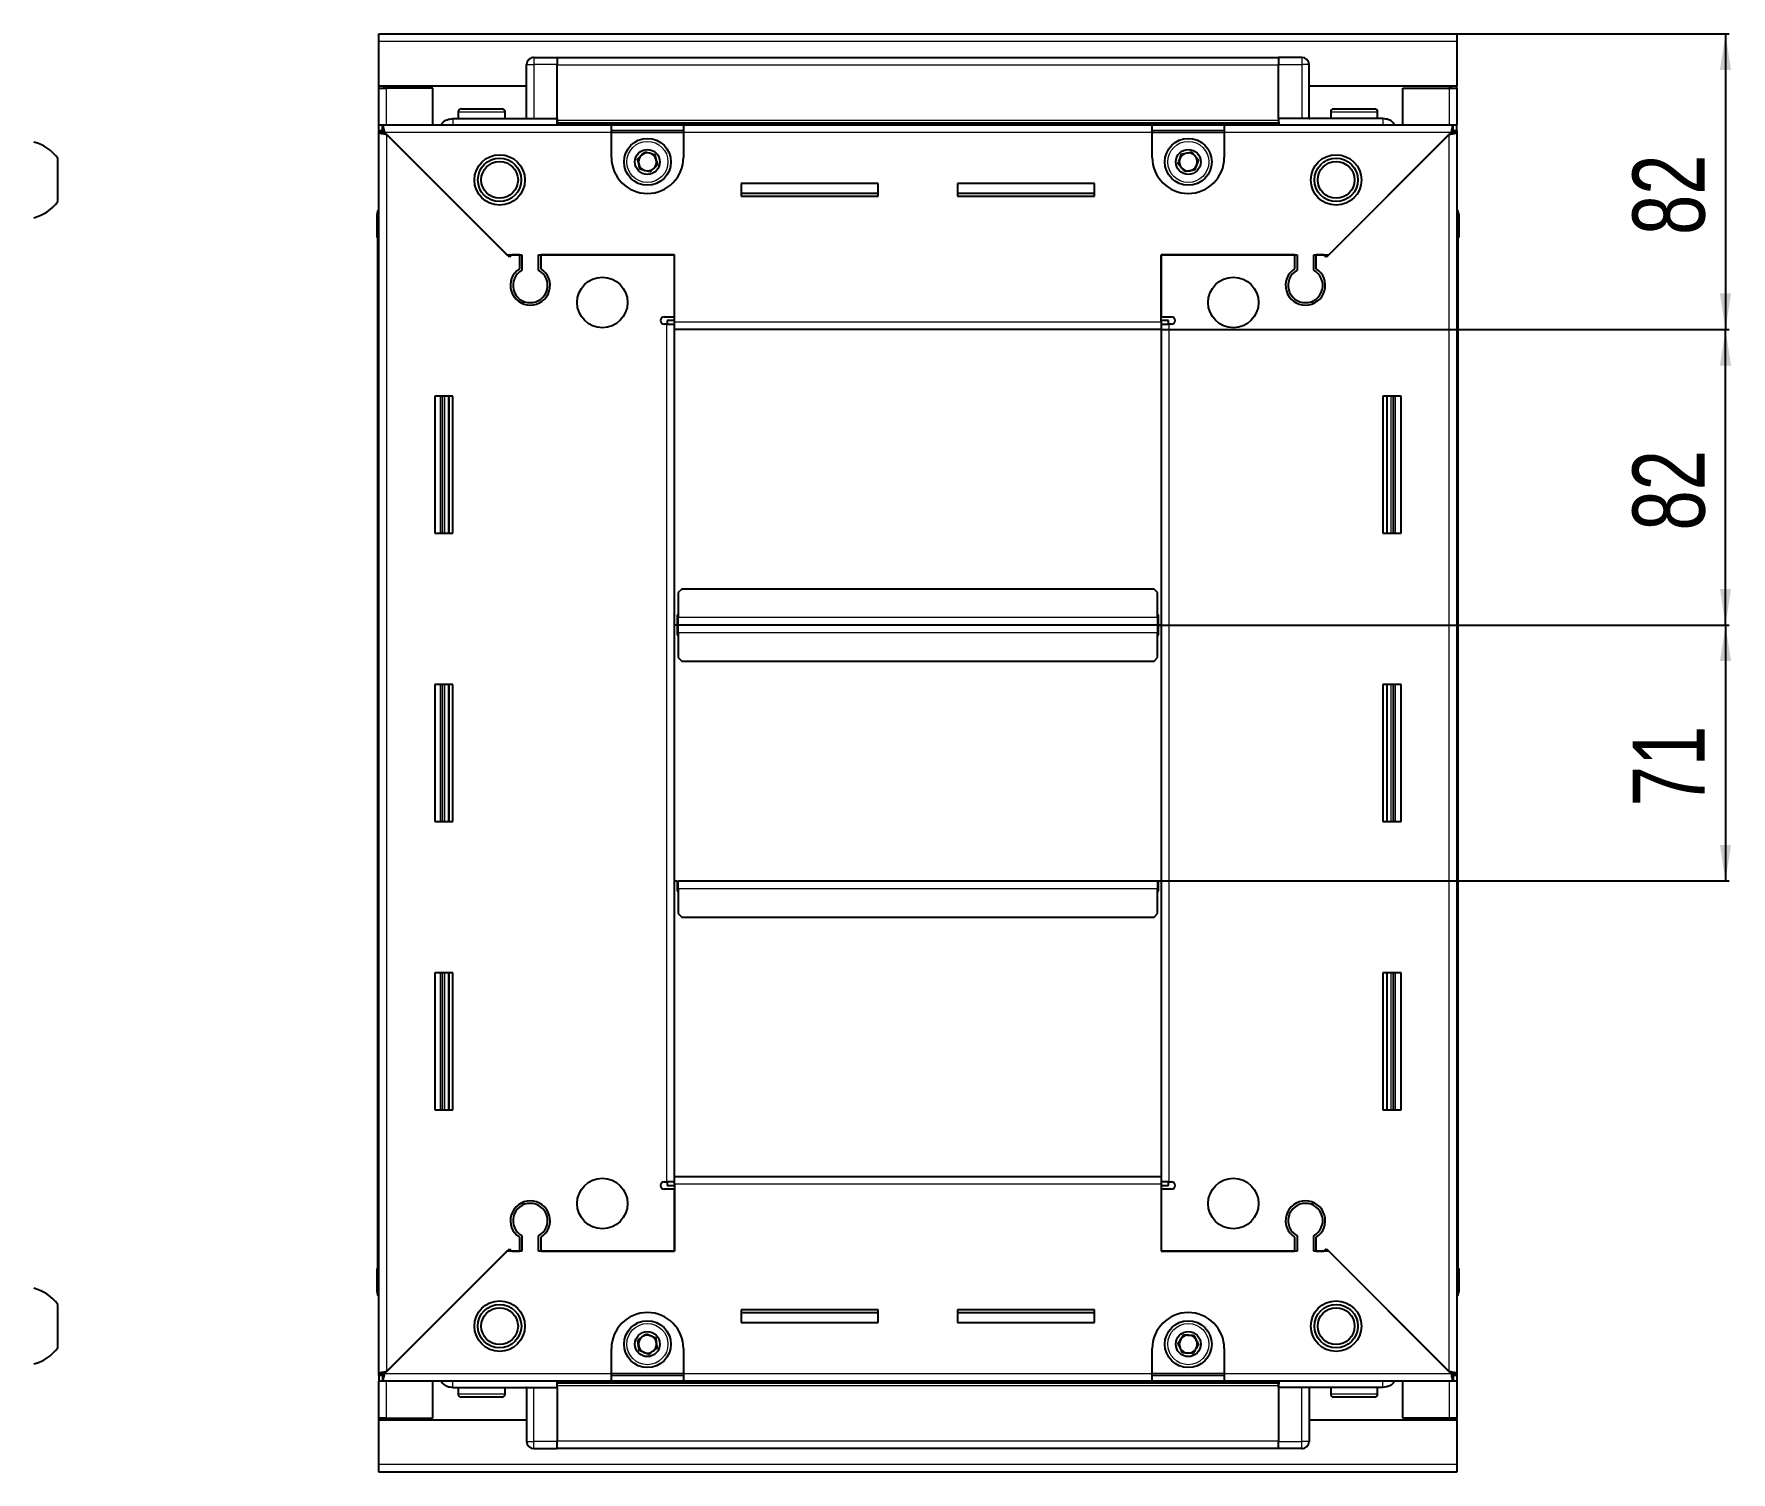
# Model space of a CAD drawing. Header units: millimetres. Extents: x 1004 to 3599, y -1120 to 1234.
# Drawn here: x 3128.7 to 3599.4, y 670.2 to 1069.2 of the extents above; entities that cross this region are included whole.
import ezdxf

# ---------------------------------------------------------------- set-up
doc = ezdxf.new("R2010")
doc.units = ezdxf.units.MM
doc.layers.add('FORMAT', color=7, linetype='Continuous')
doc.styles.add('SLDTEXTSTYLE0', font='TXT', dxfattribs={"width": 0.75})
doc.dimstyles.new('SLDDIMSTYLE0', dxfattribs={"dimtxt": 20, "dimasz": 10, "dimexe": 0, "dimexo": 0.0625, "dimgap": 5, "dimtad": 2, "dimdec": 1, "dimrnd": 1e-09, "dimzin": 12, "dimdsep": 46, "dimtxsty": 'SLDTEXTSTYLE0', "dimsah": 1, "dimcen": 0.09, "dimadec": 0, "dimazin": 3, "dimtfac": 1, "dimtofl": 0, "dimtmove": 0, "dimatfit": 3, "dimfxl": 0, "dimfrac": 2, "dimtolj": 1, "dimtzin": 12, "dimarcsym": 0})

# ---------------------------------------------------------------- blocks, each defined once
blk = doc.blocks.new('_D_5')
at = {"layer": 'FORMAT'}
for p, q in [((3523.41, 1069.18), (3598.9, 1069.18)), ((3597.9, 1069.18), (3597.9, 987.18)), ((3441.41, 987.18), (3598.9, 987.18))]:
    blk.add_line(p, q, dxfattribs=at)
for points in [[(3597.9, 1069.18), (3596.36, 1059.18), (3599.44, 1059.18)], [(3597.9, 987.18), (3599.44, 997.18), (3596.36, 997.18)]]:
    blk.add_solid(points, dxfattribs=at)
at = {"layer": 'FORMAT', "insert": (3572.12, 1013.41), "char_height": 20, "attachment_point": 1, "rotation": 90, "style": 'SLDTEXTSTYLE0'}
blk.add_mtext('82', dxfattribs=at)
blk = doc.blocks.new('_D_6')
at = {"layer": 'FORMAT'}
for p, q in [((3441.41, 987.18), (3598.9, 987.18)), ((3597.9, 905.18), (3597.9, 987.18)), ((3440.41, 905.18), (3598.9, 905.18))]:
    blk.add_line(p, q, dxfattribs=at)
for points in [[(3597.9, 987.18), (3596.36, 977.18), (3599.44, 977.18)], [(3597.9, 905.18), (3599.44, 915.18), (3596.36, 915.18)]]:
    blk.add_solid(points, dxfattribs=at)
at = {"layer": 'FORMAT', "insert": (3572.12, 931.41), "char_height": 20, "attachment_point": 1, "rotation": 90, "style": 'SLDTEXTSTYLE0'}
blk.add_mtext('82', dxfattribs=at)
blk = doc.blocks.new('_D_7')
at = {"layer": 'FORMAT'}
for p, q in [((3440.41, 905.18), (3598.9, 905.18)), ((3597.9, 905.18), (3597.9, 834.18)), ((3440.41, 834.18), (3598.9, 834.18))]:
    blk.add_line(p, q, dxfattribs=at)
for points in [[(3597.9, 905.18), (3596.36, 895.18), (3599.44, 895.18)], [(3597.9, 834.18), (3599.44, 844.18), (3596.36, 844.18)]]:
    blk.add_solid(points, dxfattribs=at)
at = {"layer": 'FORMAT', "insert": (3572.12, 854.91), "char_height": 20, "attachment_point": 1, "rotation": 90, "style": 'SLDTEXTSTYLE0'}
blk.add_mtext('71', dxfattribs=at)

msp = doc.modelspace()

# ---------------------------------------------------------------- linework, layer by layer
at = {"color": 7, "linetype": 'Continuous', "lineweight": 25}
for p, q in [((3224.4, 1069.18), (3523.4, 1069.18)), ((3224.4, 1067.08), (3224.4, 1069.18)), ((3523.4, 1069.18), (3523.4, 1067.08)), ((3224.4, 1054.68), (3224.4, 1067.08)), ((3523.4, 1067.08), (3523.4, 1054.68)), ((3265.4, 1045.68), (3265.4, 1060.68)), ((3266.08, 1062.18), (3266.08, 1062.18)), ((3267.4, 1062.68), (3273.9, 1062.68)), ((3267.4, 1062.68), (3273.9, 1062.68)), ((3273.9, 1062.68), (3273.9, 1062.68)), ((3273.9, 1062.68), (3273.9, 1062.68)), ((3273.9, 1062.68), (3273.9, 1060.68)), ((3473.9, 1062.53), (3273.9, 1062.53)), ((3273.9, 1045.68), (3273.9, 1060.68)), ((3473.9, 1062.68), (3473.9, 1062.68)), ((3480.4, 1062.68), (3473.9, 1062.68)), ((3480.4, 1062.68), (3473.9, 1062.68)), ((3473.9, 1062.68), (3473.9, 1060.68)), ((3473.9, 1045.68), (3473.9, 1060.68)), ((3482.4, 1060.68), (3482.4, 1060.68)), ((3482.4, 1045.68), (3482.4, 1060.68)), ((3265.4, 1054.68), (3224.4, 1054.68)), ((3224.4, 1054.18), (3224.4, 1054.68)), ((3225.9, 1054.18), (3225.9, 1054.68)), ((3523.4, 1054.68), (3482.4, 1054.68)), ((3521.9, 1054.18), (3521.9, 1054.68)), ((3523.4, 1054.18), (3523.4, 1054.68)), ((3224.4, 1043.93), (3224.4, 1054.18)), ((3224.4, 1054.18), (3226.5, 1054.18)), ((3239.4, 1054.18), (3226.5, 1054.18)), ((3239.4, 1043.93), (3239.4, 1054.18)), ((3508.4, 1043.93), (3508.4, 1054.18)), ((3508.4, 1054.18), (3521.3, 1054.18)), ((3521.3, 1054.18), (3523.4, 1054.18)), ((3523.4, 1054.18), (3523.4, 1043.93)), ((3244.9, 1045.68), (3273.9, 1045.68)), ((3246.4, 1047.58), (3246.4, 1045.68)), ((3247.2, 1048.38), (3258.6, 1048.38)), ((3259.4, 1045.68), (3259.4, 1047.58)), ((3273.83, 1043.93), (3273.9, 1045.65)), ((3273.9, 1045.68), (3273.9, 1045.18)), ((3473.9, 1045.68), (3473.9, 1045.18)), ((3502.9, 1045.68), (3473.9, 1045.68)), ((3473.9, 1045.65), (3473.98, 1043.93)), ((3488.4, 1047.58), (3488.4, 1045.68)), ((3489.2, 1048.38), (3500.6, 1048.38)), ((3501.4, 1045.68), (3501.4, 1047.58)), ((3224.4, 1042.43), (3224.4, 1043.93)), ((3224.4, 1043.93), (3225.4, 1043.93)), ((3224.4, 1041.93), (3224.4, 1042.43)), ((3224.4, 1042.43), (3225.4, 1042.43)), ((3224.4, 697.43), (3224.4, 1041.93)), ((3225.9, 1041.93), (3224.4, 1041.93)), ((3225.4, 1043.93), (3288.9, 1043.93)), ((3225.4, 1042.43), (3225.4, 1043.93)), ((3226, 1041.83), (3259.9, 1007.93)), ((3260.6, 1007.23), (3226.5, 1041.33)), ((3273.9, 1044.53), (3473.9, 1044.53)), ((3288.9, 1041.83), (3288.9, 1043.93)), ((3288.9, 1043.93), (3308.9, 1043.93)), ((3288.9, 1042.43), (3308.9, 1042.43)), ((3288.9, 1034.93), (3288.9, 1041.83)), ((3308.9, 1043.93), (3308.9, 1041.83)), ((3308.9, 1043.93), (3438.9, 1043.93)), ((3308.9, 1041.83), (3308.9, 1034.93)), ((3438.9, 1041.83), (3438.9, 1043.93)), ((3438.9, 1043.93), (3458.9, 1043.93)), ((3438.9, 1042.43), (3458.9, 1042.43)), ((3438.9, 1034.93), (3438.9, 1041.83)), ((3458.9, 1043.93), (3522.4, 1043.93)), ((3458.9, 1043.93), (3458.9, 1041.83)), ((3458.9, 1041.83), (3458.9, 1034.93)), ((3521.3, 1041.33), (3487.2, 1007.23)), ((3487.9, 1007.93), (3521.8, 1041.83)), ((3521.9, 1041.93), (3523.4, 1041.93)), ((3522.4, 1042.43), (3522.4, 1043.93)), ((3522.4, 1043.93), (3523.4, 1043.93)), ((3522.4, 1042.43), (3523.4, 1042.43)), ((3523.4, 1042.43), (3523.4, 1043.93)), ((3523.4, 1042.43), (3523.4, 1041.93)), ((3523.4, 1041.93), (3523.4, 697.43)), ((3135.34, 1022.68), (3135.34, 1034.68)), ((3362.9, 1027.68), (3324.9, 1027.68)), ((3324.9, 1027.68), (3324.9, 1024.18)), ((3362.9, 1024.18), (3362.9, 1027.68)), ((3422.9, 1027.68), (3384.9, 1027.68)), ((3384.9, 1027.68), (3384.9, 1024.18)), ((3422.9, 1024.18), (3422.9, 1027.68)), ((3362.9, 1024.93), (3324.9, 1024.93)), ((3324.9, 1024.18), (3362.9, 1024.18)), ((3422.9, 1024.93), (3384.9, 1024.93)), ((3384.9, 1024.18), (3422.9, 1024.18)), ((3223.9, 1019.18), (3223.9, 1012.68)), ((3223.9, 1012.68), (3223.9, 1019.18)), ((3523.4, 1020.51), (3523.4, 1020.51)), ((3523.9, 1019.18), (3523.9, 1012.68)), ((3523.9, 1012.68), (3523.9, 1019.18)), ((3223.9, 1012.68), (3223.9, 1012.68)), ((3224.4, 1012.68), (3223.9, 1012.68)), ((3224.05, 1012.68), (3224.05, 726.68)), ((3523.4, 1012.68), (3523.9, 1012.68)), ((3523.75, 726.68), (3523.75, 1012.68)), ((3523.9, 1012.68), (3523.9, 1012.68)), ((3523.9, 1012.68), (3523.9, 1012.68)), ((3259.9, 1007.93), (3264.1, 1007.93)), ((3261.3, 1007.93), (3260.6, 1007.23)), ((3263.4, 1007.93), (3261.3, 1007.93)), ((3263.4, 1007.93), (3263.4, 1004.04)), ((3264.1, 1007.93), (3264.1, 1003.65)), ((3268.7, 1007.93), (3306.4, 1007.93)), ((3268.7, 1003.65), (3268.7, 1007.93)), ((3269.4, 1004.04), (3269.4, 1007.93)), ((3306.4, 1007.93), (3269.4, 1007.93)), ((3306.4, 990.68), (3306.4, 1007.93)), ((3306.4, 989.28), (3306.4, 1007.93)), ((3441.4, 1007.93), (3441.4, 990.68)), ((3478.4, 1007.93), (3441.4, 1007.93)), ((3441.4, 1007.93), (3479.1, 1007.93)), ((3441.4, 989.28), (3441.4, 1007.93)), ((3478.4, 1007.93), (3478.4, 1004.04)), ((3479.1, 1007.93), (3479.1, 1003.65)), ((3483.7, 1007.93), (3487.9, 1007.93)), ((3483.7, 1003.65), (3483.7, 1007.93)), ((3486.5, 1007.93), (3484.4, 1007.93)), ((3484.4, 1004.04), (3484.4, 1007.93)), ((3487.2, 1007.23), (3486.5, 1007.93)), ((3264.4, 995.07), (3264.4, 994.31)), ((3483.4, 995.07), (3483.4, 994.31)), ((3303.55, 990.68), (3306.4, 990.68)), ((3304.3, 988.68), (3303.55, 988.68)), ((3304.3, 988.68), (3306.4, 988.68)), ((3306.4, 989.68), (3304.4, 989.68)), ((3304.4, 989.68), (3304.4, 988.68)), ((3306.4, 987.18), (3306.4, 989.28)), ((3441.4, 990.68), (3444.25, 990.68)), ((3443.4, 989.68), (3441.4, 989.68)), ((3441.4, 989.28), (3441.4, 987.18)), ((3441.4, 988.68), (3443.5, 988.68)), ((3443.4, 988.68), (3443.4, 989.68)), ((3444.25, 988.68), (3443.5, 988.68)), ((3306.4, 752.18), (3306.4, 987.18)), ((3441.4, 987.18), (3306.4, 987.18)), ((3441.4, 987.18), (3441.4, 752.18)), ((3244.9, 968.68), (3239.9, 968.68)), ((3239.9, 968.68), (3239.9, 930.68)), ((3242.05, 930.68), (3242.05, 968.68)), ((3243.84, 930.68), (3243.84, 968.68)), ((3243.88, 930.68), (3243.88, 968.68)), ((3244.9, 930.68), (3244.9, 968.68)), ((3502.9, 968.68), (3502.9, 930.68)), ((3507.9, 968.68), (3502.9, 968.68)), ((3503.93, 968.68), (3503.93, 930.68)), ((3503.96, 968.68), (3503.96, 930.68)), ((3505.75, 968.68), (3505.75, 930.68)), ((3507.9, 930.68), (3507.9, 968.68)), ((3239.9, 930.68), (3244.9, 930.68)), ((3502.9, 930.68), (3507.9, 930.68)), ((3308.4, 915.18), (3307.4, 914.18)), ((3307.4, 914.18), (3307.4, 907.28)), ((3439.4, 915.18), (3308.4, 915.18)), ((3440.4, 914.18), (3439.4, 915.18)), ((3440.4, 907.28), (3440.4, 914.18)), ((3307.15, 905.18), (3306.4, 905.18)), ((3307.4, 908.03), (3307.15, 908.03)), ((3307.15, 908.03), (3307.15, 905.18)), ((3307.15, 905.18), (3307.15, 902.33)), ((3307.4, 905.18), (3307.4, 907.28)), ((3307.4, 903.08), (3307.4, 905.18)), ((3440.4, 905.18), (3307.4, 905.18)), ((3440.65, 908.03), (3440.4, 908.03)), ((3440.4, 907.28), (3440.4, 905.18)), ((3440.4, 905.18), (3440.4, 903.08)), ((3440.65, 905.18), (3440.65, 908.03)), ((3440.65, 902.33), (3440.65, 905.18)), ((3441.4, 905.18), (3440.65, 905.18)), ((3307.15, 902.33), (3307.4, 902.33)), ((3307.4, 903.08), (3307.4, 896.18)), ((3440.4, 896.18), (3440.4, 903.08)), ((3440.4, 902.33), (3440.65, 902.33)), ((3307.4, 896.18), (3308.4, 895.18)), ((3308.4, 895.18), (3439.4, 895.18)), ((3439.4, 895.18), (3440.4, 896.18)), ((3244.9, 888.68), (3239.9, 888.68)), ((3239.9, 888.68), (3239.9, 850.68)), ((3242.05, 850.68), (3242.05, 888.68)), ((3243.84, 850.68), (3243.84, 888.68)), ((3243.88, 850.68), (3243.88, 888.68)), ((3244.9, 850.68), (3244.9, 888.68)), ((3502.9, 888.68), (3502.9, 850.68)), ((3507.9, 888.68), (3502.9, 888.68)), ((3503.93, 888.68), (3503.93, 850.68)), ((3503.96, 888.68), (3503.96, 850.68)), ((3505.75, 888.68), (3505.75, 850.68)), ((3507.9, 850.68), (3507.9, 888.68)), ((3239.9, 850.68), (3244.9, 850.68)), ((3502.9, 850.68), (3507.9, 850.68)), ((3306.4, 834.18), (3307.15, 834.18)), ((3307.15, 834.18), (3307.15, 831.33)), ((3307.4, 832.08), (3307.4, 834.18)), ((3307.4, 834.18), (3440.4, 834.18)), ((3440.4, 834.18), (3440.4, 832.08)), ((3440.65, 831.33), (3440.65, 834.18)), ((3440.65, 834.18), (3441.4, 834.18)), ((3307.15, 831.33), (3307.4, 831.33)), ((3307.4, 832.08), (3307.4, 825.18)), ((3440.4, 825.18), (3440.4, 832.08)), ((3440.4, 831.33), (3440.65, 831.33)), ((3307.4, 825.18), (3308.4, 824.18)), ((3308.4, 824.18), (3439.4, 824.18)), ((3439.4, 824.18), (3440.4, 825.18)), ((3244.9, 808.68), (3239.9, 808.68)), ((3239.9, 808.68), (3239.9, 770.68)), ((3242.05, 770.68), (3242.05, 808.68)), ((3243.84, 770.68), (3243.84, 808.68)), ((3243.88, 770.68), (3243.88, 808.68)), ((3244.9, 770.68), (3244.9, 808.68)), ((3502.9, 808.68), (3502.9, 770.68)), ((3507.9, 808.68), (3502.9, 808.68)), ((3503.93, 808.68), (3503.93, 770.68)), ((3503.96, 808.68), (3503.96, 770.68)), ((3505.75, 808.68), (3505.75, 770.68)), ((3507.9, 770.68), (3507.9, 808.68)), ((3239.9, 770.68), (3244.9, 770.68)), ((3502.9, 770.68), (3507.9, 770.68)), ((3303.55, 750.68), (3304.3, 750.68)), ((3306.4, 748.68), (3303.55, 748.68)), ((3306.4, 750.68), (3304.3, 750.68)), ((3304.4, 750.68), (3304.4, 749.68)), ((3304.4, 749.68), (3306.4, 749.68)), ((3306.4, 752.18), (3441.4, 752.18)), ((3306.4, 750.08), (3306.4, 752.18)), ((3306.4, 750.08), (3306.4, 731.43)), ((3306.4, 731.43), (3306.4, 748.68)), ((3441.4, 752.18), (3441.4, 750.08)), ((3443.5, 750.68), (3441.4, 750.68)), ((3441.4, 750.08), (3441.4, 731.43)), ((3441.4, 749.68), (3443.4, 749.68)), ((3441.4, 748.68), (3441.4, 731.43)), ((3444.25, 748.68), (3441.4, 748.68)), ((3443.4, 749.68), (3443.4, 750.68)), ((3443.5, 750.68), (3444.25, 750.68)), ((3264.4, 745.06), (3264.4, 744.3)), ((3483.4, 745.06), (3483.4, 744.3)), ((3263.4, 735.32), (3263.4, 731.43)), ((3264.1, 735.72), (3264.1, 731.43)), ((3268.7, 731.43), (3268.7, 735.72)), ((3269.4, 731.43), (3269.4, 735.32)), ((3478.4, 735.32), (3478.4, 731.43)), ((3479.1, 735.72), (3479.1, 731.43)), ((3483.7, 731.43), (3483.7, 735.72)), ((3484.4, 731.43), (3484.4, 735.32)), ((3259.9, 731.43), (3226, 697.53)), ((3226.5, 698.03), (3260.6, 732.13)), ((3264.1, 731.43), (3259.9, 731.43)), ((3260.6, 732.13), (3261.3, 731.43)), ((3261.3, 731.43), (3263.4, 731.43)), ((3306.4, 731.43), (3268.7, 731.43)), ((3269.4, 731.43), (3306.4, 731.43)), ((3441.4, 731.43), (3478.4, 731.43)), ((3479.1, 731.43), (3441.4, 731.43)), ((3487.9, 731.43), (3483.7, 731.43)), ((3484.4, 731.43), (3486.5, 731.43)), ((3486.5, 731.43), (3487.2, 732.13)), ((3487.2, 732.13), (3521.3, 698.03)), ((3521.8, 697.53), (3487.9, 731.43)), ((3223.9, 726.68), (3223.9, 726.68)), ((3223.9, 720.18), (3223.9, 726.68)), ((3223.9, 726.68), (3223.9, 726.68)), ((3223.9, 726.68), (3223.9, 720.18)), ((3224.4, 726.68), (3223.9, 726.68)), ((3523.4, 726.68), (3523.9, 726.68)), ((3523.9, 726.68), (3523.9, 726.68)), ((3523.9, 720.18), (3523.9, 726.68)), ((3523.9, 726.68), (3523.9, 720.18)), ((3135.34, 704.68), (3135.34, 716.68)), ((3224.4, 718.86), (3224.4, 718.86)), ((3362.9, 715.18), (3324.9, 715.18)), ((3324.9, 715.18), (3324.9, 711.68)), ((3324.9, 714.43), (3362.9, 714.43)), ((3324.9, 711.68), (3362.9, 711.68)), ((3362.9, 711.68), (3362.9, 715.18)), ((3422.9, 715.18), (3384.9, 715.18)), ((3384.9, 715.18), (3384.9, 711.68)), ((3384.9, 714.43), (3422.9, 714.43)), ((3384.9, 711.68), (3422.9, 711.68)), ((3422.9, 711.68), (3422.9, 715.18)), ((3288.9, 697.53), (3288.9, 704.43)), ((3308.9, 704.43), (3308.9, 697.53)), ((3438.9, 697.53), (3438.9, 704.43)), ((3458.9, 704.43), (3458.9, 697.53)), ((3224.4, 696.93), (3224.4, 697.43)), ((3225.9, 697.43), (3224.4, 697.43)), ((3224.4, 696.93), (3224.4, 695.43)), ((3225.4, 696.93), (3224.4, 696.93)), ((3225.4, 696.93), (3225.4, 695.43)), ((3288.9, 695.43), (3288.9, 697.53)), ((3308.9, 696.93), (3288.9, 696.93)), ((3308.9, 697.53), (3308.9, 695.43)), ((3438.9, 695.43), (3438.9, 697.53)), ((3458.9, 696.93), (3438.9, 696.93)), ((3458.9, 697.53), (3458.9, 695.43)), ((3521.9, 697.43), (3523.4, 697.43)), ((3522.4, 696.93), (3522.4, 695.43)), ((3523.4, 696.93), (3522.4, 696.93)), ((3523.4, 697.43), (3523.4, 696.93)), ((3523.4, 696.93), (3523.4, 695.43)), ((3224.4, 685.18), (3224.4, 695.43)), ((3225.4, 695.43), (3224.4, 695.43)), ((3288.9, 695.43), (3225.4, 695.43)), ((3239.4, 685.18), (3239.4, 695.43)), ((3244.9, 693.68), (3273.9, 693.68)), ((3246.4, 693.68), (3246.4, 691.78)), ((3259.4, 691.78), (3259.4, 693.68)), ((3265.4, 693.68), (3265.4, 678.68)), ((3273.9, 693.72), (3273.83, 695.43)), ((3473.9, 694.83), (3273.9, 694.83)), ((3273.9, 693.68), (3273.9, 694.18)), ((3273.9, 693.68), (3273.9, 678.68)), ((3308.9, 695.43), (3288.9, 695.43)), ((3438.9, 695.43), (3308.9, 695.43)), ((3458.9, 695.43), (3438.9, 695.43)), ((3522.4, 695.43), (3458.9, 695.43)), ((3473.98, 695.43), (3473.9, 693.72)), ((3473.9, 693.68), (3473.9, 694.18)), ((3502.9, 693.68), (3473.9, 693.68)), ((3473.9, 693.68), (3473.9, 678.68)), ((3482.4, 693.68), (3482.4, 678.68)), ((3488.4, 693.68), (3488.4, 691.78)), ((3501.4, 691.78), (3501.4, 693.68)), ((3508.4, 685.18), (3508.4, 695.43)), ((3523.4, 695.43), (3522.4, 695.43)), ((3523.4, 695.43), (3523.4, 685.18)), ((3250.98, 690.98), (3247.2, 690.98)), ((3258.6, 690.98), (3250.98, 690.98)), ((3496.2, 690.98), (3489.2, 690.98)), ((3500.6, 690.98), (3496.2, 690.98)), ((3226.5, 685.18), (3224.4, 685.18)), ((3224.4, 684.68), (3224.4, 685.18)), ((3224.4, 672.28), (3224.4, 684.68)), ((3224.4, 684.68), (3265.4, 684.68)), ((3225.9, 684.68), (3225.9, 685.18)), ((3226.5, 685.18), (3239.4, 685.18)), ((3482.4, 684.68), (3523.4, 684.68)), ((3521.3, 685.18), (3508.4, 685.18)), ((3523.4, 685.18), (3521.3, 685.18)), ((3521.9, 684.68), (3521.9, 685.18)), ((3523.4, 684.68), (3523.4, 685.18)), ((3523.4, 684.68), (3523.4, 672.28)), ((3265.4, 678.68), (3265.4, 678.68)), ((3273.9, 676.68), (3273.9, 678.68)), ((3473.9, 676.68), (3473.9, 678.68)), ((3267.4, 676.68), (3273.9, 676.68)), ((3267.4, 676.68), (3273.9, 676.68)), ((3273.9, 676.83), (3473.9, 676.83)), ((3273.9, 676.68), (3273.9, 676.68)), ((3480.4, 676.68), (3473.9, 676.68)), ((3473.9, 676.68), (3473.9, 676.68)), ((3473.9, 676.68), (3473.9, 676.68)), ((3480.4, 676.68), (3473.9, 676.68)), ((3481.73, 677.18), (3481.73, 677.18)), ((3224.4, 670.18), (3224.4, 672.28)), ((3523.4, 670.18), (3224.4, 670.18)), ((3523.4, 672.28), (3523.4, 670.18))]:
    msp.add_line(p, q, dxfattribs=at)
at = {"color": 8, "linetype": 'Continuous', "lineweight": 18}
for p, q in [((3523.4, 1067.08), (3224.4, 1067.08)), ((3265.4, 1060.68), (3267.4, 1060.68)), ((3267.4, 1062.68), (3267.4, 1060.68)), ((3267.4, 1060.68), (3267.4, 1045.68)), ((3273.9, 1060.68), (3267.4, 1060.68)), ((3473.9, 1060.53), (3273.9, 1060.53)), ((3473.9, 1060.68), (3480.4, 1060.68)), ((3480.4, 1062.68), (3480.4, 1060.68)), ((3482.4, 1060.68), (3480.4, 1060.68)), ((3480.4, 1060.68), (3480.4, 1045.68)), ((3226.5, 1054.18), (3226.5, 1054.68)), ((3521.3, 1054.68), (3521.3, 1054.18)), ((3226.5, 1043.93), (3226.5, 1054.18)), ((3521.3, 1054.18), (3521.3, 1043.93)), ((3246.4, 1047.58), (3259.4, 1047.58)), ((3473.9, 1045.18), (3273.9, 1045.18)), ((3488.4, 1047.58), (3501.4, 1047.58)), ((3288.9, 1041.83), (3226, 1041.83)), ((3226.5, 1041.33), (3226.5, 698.03)), ((3473.9, 1043.95), (3273.9, 1043.95)), ((3288.9, 1041.83), (3308.9, 1041.83)), ((3438.9, 1041.83), (3308.9, 1041.83)), ((3438.9, 1041.83), (3458.9, 1041.83)), ((3521.8, 1041.83), (3458.9, 1041.83)), ((3521.3, 698.03), (3521.3, 1041.33)), ((3224.4, 1019.18), (3223.9, 1019.18)), ((3523.4, 1019.18), (3523.9, 1019.18)), ((3304.3, 750.68), (3304.3, 988.68)), ((3306.4, 989.28), (3441.4, 989.28)), ((3443.5, 988.68), (3443.5, 750.68)), ((3241.4, 968.68), (3241.4, 930.68)), ((3242.64, 968.68), (3242.64, 930.68)), ((3505.17, 930.68), (3505.17, 968.68)), ((3506.4, 930.68), (3506.4, 968.68)), ((3440.4, 907.28), (3307.4, 907.28)), ((3307.4, 903.08), (3440.4, 903.08)), ((3241.4, 888.68), (3241.4, 850.68)), ((3242.64, 888.68), (3242.64, 850.68)), ((3505.17, 850.68), (3505.17, 888.68)), ((3506.4, 850.68), (3506.4, 888.68)), ((3307.4, 832.08), (3440.4, 832.08)), ((3241.4, 808.68), (3241.4, 770.68)), ((3242.64, 808.68), (3242.64, 770.68)), ((3505.17, 770.68), (3505.17, 808.68)), ((3506.4, 770.68), (3506.4, 808.68)), ((3441.4, 750.08), (3306.4, 750.08)), ((3224.4, 720.18), (3223.9, 720.18)), ((3523.4, 720.18), (3523.9, 720.18)), ((3226, 697.53), (3288.9, 697.53)), ((3308.9, 697.53), (3288.9, 697.53)), ((3308.9, 697.53), (3438.9, 697.53)), ((3458.9, 697.53), (3438.9, 697.53)), ((3458.9, 697.53), (3521.8, 697.53)), ((3226.5, 685.18), (3226.5, 695.43)), ((3267.4, 678.68), (3267.4, 693.68)), ((3273.9, 695.42), (3473.9, 695.42)), ((3273.9, 694.18), (3473.9, 694.18)), ((3480.4, 678.68), (3480.4, 693.68)), ((3521.3, 695.43), (3521.3, 685.18)), ((3250.71, 691.78), (3246.4, 691.78)), ((3259.4, 691.78), (3250.71, 691.78)), ((3496.38, 691.78), (3488.4, 691.78)), ((3501.4, 691.78), (3496.38, 691.78)), ((3226.5, 684.68), (3226.5, 685.18)), ((3521.3, 685.18), (3521.3, 684.68)), ((3265.4, 678.68), (3267.4, 678.68)), ((3267.4, 676.68), (3267.4, 678.68)), ((3273.9, 678.68), (3267.4, 678.68)), ((3273.9, 678.83), (3473.9, 678.83)), ((3473.9, 678.68), (3480.4, 678.68)), ((3482.4, 678.68), (3480.4, 678.68)), ((3480.4, 676.68), (3480.4, 678.68)), ((3523.4, 672.28), (3224.4, 672.28))]:
    msp.add_line(p, q, dxfattribs=at)
at = {"color": 7, "linetype": 'Continuous', "lineweight": 25}
for centre, radius in [((3257.9, 1028.68), 7), ((3298.9, 1033.68), 6.5), ((3298.9, 1033.68), 3.46), ((3448.9, 1033.68), 6.5), ((3448.9, 1033.68), 3.46), ((3489.9, 1028.68), 7), ((3257.9, 1028.68), 6.02), ((3257.9, 1028.68), 5.1), ((3489.9, 1028.68), 6.03), ((3489.9, 1028.68), 5.1), ((3286.4, 994.68), 7), ((3461.4, 994.68), 7), ((3286.4, 744.68), 7), ((3461.4, 744.68), 7), ((3257.9, 710.68), 7), ((3257.9, 710.68), 6.03), ((3257.9, 710.68), 5.1), ((3489.9, 710.68), 7), ((3489.9, 710.68), 6.03), ((3489.9, 710.68), 5.1), ((3298.9, 705.68), 6.5), ((3448.9, 705.68), 6.5), ((3298.9, 705.68), 3.46), ((3448.9, 705.68), 3.46)]:
    msp.add_circle(centre, radius, dxfattribs=at)
at = {"color": 8, "linetype": 'Continuous', "lineweight": 18}
for centre in [(3298.9, 1033.68), (3448.9, 1033.68), (3298.9, 705.68), (3448.9, 705.68)]:
    msp.add_circle(centre, 5.7, dxfattribs=at)
at = {"color": 7, "linetype": 'Continuous', "lineweight": 25}
for centre, radius, start, end in [((3267.4, 1060.68), 2, 90, 180), ((3267.4, 1060.68), 2, 123.942, 131.4096), ((3267.4, 1060.68), 2, 90, 108.58), ((3480.4, 1060.68), 2, 0, 90), ((3247.2, 1047.58), 0.8, 90, 180), ((3258.6, 1047.58), 0.8, 0, 90), ((3265.2, 1045.88), 0.2, 270, 0), ((3482.6, 1045.88), 0.2, 180, 270), ((3489.2, 1047.58), 0.8, 90, 180), ((3500.6, 1047.58), 0.8, 0, 90), ((3125.72, 1027.66), 11.91, 36.1266, 75.2996), ((3298.9, 1033.68), 2.5, 74.0156, 134.0156), ((3298.9, 1033.68), 2.5, 14.0156, 74.0156), ((3448.9, 1033.68), 2.5, 100.1116, 160.1116), ((3448.9, 1033.68), 2.5, 40.1116, 100.1116), ((3298.9, 1034.93), 10, 180, 270), ((3298.9, 1033.68), 2.5, 134.0156, 194.0156), ((3298.9, 1033.68), 2.5, 194.0156, 254.0156), ((3298.9, 1033.68), 2.5, 254.0156, 314.0156), ((3298.9, 1034.93), 10, 270, 0), ((3298.9, 1033.68), 2.5, 314.0156, 14.0156), ((3448.9, 1034.93), 10, 180, 270), ((3448.9, 1033.68), 2.5, 160.1116, 220.1116), ((3448.9, 1033.68), 2.5, 220.1116, 280.1116), ((3448.9, 1034.93), 10, 270, 0), ((3448.9, 1033.68), 2.5, 280.1116, 340.1116), ((3448.9, 1033.68), 2.5, 340.1116, 40.1116), ((3125.72, 1029.71), 11.91, 284.7004, 323.8734), ((3225.9, 1019.18), 2, 138.5749, 180), ((3225.9, 1019.18), 2, 138.5904, 180), ((3521.9, 1019.18), 2, 33.942, 41.4096), ((3521.9, 1019.18), 2, 0, 41.4096), ((3521.9, 1019.18), 2, 0, 18.58), ((3266.4, 999.43), 5.5, 123.0557, 56.9443), ((3266.4, 999.43), 4.8, 118.631, 61.369), ((3481.4, 999.43), 5.5, 123.0557, 56.9443), ((3481.4, 999.43), 4.8, 118.631, 61.369), ((3303.55, 989.68), 1, 90, 270), ((3444.25, 989.68), 1, 270, 90), ((3303.55, 749.68), 1, 90, 270), ((3444.25, 749.68), 1, 270, 90), ((3266.4, 739.93), 5.5, 303.0557, 236.9443), ((3266.4, 739.93), 4.8, 298.631, 241.369), ((3481.4, 739.93), 5.5, 303.0557, 236.9443), ((3481.4, 739.93), 4.8, 298.631, 241.369), ((3125.72, 709.66), 11.91, 36.1266, 75.2996), ((3225.9, 720.18), 2, 180, 221.3942), ((3521.9, 720.18), 2, 318.5904, 0), ((3298.9, 704.43), 10, 90, 180), ((3298.9, 704.43), 10, 0, 90), ((3448.9, 704.43), 10, 90, 180), ((3448.9, 704.43), 10, 0, 90), ((3298.9, 705.68), 2.5, 127.474, 187.474), ((3298.9, 705.68), 2.5, 67.474, 127.474), ((3298.9, 705.68), 2.5, 7.474, 67.474), ((3448.9, 705.68), 2.5, 147.0424, 207.0424), ((3448.9, 705.68), 2.5, 87.0424, 147.0424), ((3448.9, 705.68), 2.5, 27.0424, 87.0424), ((3448.9, 705.68), 2.5, 327.0424, 27.0424), ((3125.72, 711.71), 11.91, 284.7004, 323.8734), ((3298.9, 705.68), 2.5, 187.474, 247.474), ((3298.9, 705.68), 2.5, 247.474, 307.474), ((3298.9, 705.68), 2.5, 307.474, 7.474), ((3448.9, 705.68), 2.5, 207.0424, 267.0424), ((3448.9, 705.68), 2.5, 267.0424, 327.0424), ((3265.2, 693.48), 0.2, 0, 90), ((3482.6, 693.48), 0.2, 90, 180), ((3247.2, 691.78), 0.8, 180, 270), ((3258.6, 691.78), 0.8, 270, 360), ((3489.2, 691.78), 0.8, 180, 270), ((3500.6, 691.78), 0.8, 270, 360), ((3267.4, 678.68), 2, 180, 270), ((3267.4, 678.68), 2, 180, 270), ((3480.4, 678.68), 2, 270, 0), ((3480.4, 678.68), 2, 270, 311.4096)]:
    msp.add_arc(centre, radius, start, end, dxfattribs=at)
for points, knots in [([(3241.69, 1043.93), (3241.81, 1044.13), (3242.19, 1044.78), (3243.35, 1045.49), (3244.38, 1045.62), (3244.9, 1045.68)], [0, 0, 0, 0, 0.18225, 0.591125, 1, 1, 1, 1]), ([(3273.9, 1045.68), (3273.9, 1045.65), (3273.9, 1045.57), (3273.9, 1044.95), (3273.9, 1044.39), (3273.9, 1044.02), (3273.9, 1044.01)], [0, 0, 0, 0, 0.330266, 0.660532, 0.990799, 1, 1, 1, 1]), ([(3473.9, 1045.68), (3473.9, 1045.65), (3473.9, 1045.57), (3473.9, 1044.95), (3473.9, 1044.37), (3473.9, 1043.98), (3473.9, 1043.95)], [0, 0, 0, 0, 0.324279, 0.648558, 0.972836, 1, 1, 1, 1]), ([(3506.12, 1043.93), (3506, 1044.13), (3505.61, 1044.78), (3504.46, 1045.49), (3503.42, 1045.62), (3502.9, 1045.68)], [0, 0, 0, 0, 0.18225, 0.591125, 1, 1, 1, 1]), ([(3224.4, 1041.93), (3224.43, 1041.89), (3224.48, 1041.8), (3224.87, 1041.66), (3225.43, 1041.53), (3226.01, 1041.42), (3226.38, 1041.36), (3226.5, 1041.33)], [0, 0, 0, 0, 0.230255, 0.448522, 0.666786, 0.88505, 1, 1, 1, 1]), ([(3226, 1041.83), (3225.96, 1042.09), (3225.87, 1042.58), (3225.73, 1043.22), (3225.6, 1043.69), (3225.49, 1043.91), (3225.43, 1043.93), (3225.4, 1043.93)], [0, 0, 0, 0, 0.2302553, 0.4485219, 0.6667858, 0.8850496, 1, 1, 1, 1]), ([(3521.3, 1041.33), (3521.56, 1041.38), (3522.05, 1041.47), (3522.69, 1041.6), (3523.16, 1041.73), (3523.38, 1041.84), (3523.4, 1041.91), (3523.4, 1041.93)], [0, 0, 0, 0, 0.230255, 0.448522, 0.666786, 0.88505, 1, 1, 1, 1]), ([(3522.4, 1043.93), (3522.36, 1043.91), (3522.27, 1043.85), (3522.13, 1043.46), (3522, 1042.9), (3521.89, 1042.32), (3521.83, 1041.96), (3521.8, 1041.83)], [0, 0, 0, 0, 0.230255, 0.448522, 0.666786, 0.88505, 1, 1, 1, 1]), ([(3296.13, 1034.48), (3296.5, 1034.84), (3297.19, 1035.51), (3297.88, 1036.17), (3298.2, 1036.48)], [0, 0, 0, 0, 0.534686, 1, 1, 1, 1]), ([(3298.2, 1036.48), (3298.7, 1036.34), (3299.63, 1036.08), (3300.55, 1035.81), (3300.98, 1035.69)], [0, 0, 0, 0, 0.534686, 1, 1, 1, 1]), ([(3300.98, 1035.69), (3301.01, 1035.57), (3301.15, 1034.99), (3301.4, 1034.02), (3301.59, 1033.22), (3301.68, 1032.89)], [0, 0, 0, 0, 0.133125, 0.637099, 1, 1, 1, 1]), ([(3446.06, 1033.18), (3446.1, 1033.29), (3446.31, 1033.86), (3446.65, 1034.79), (3446.93, 1035.57), (3447.04, 1035.89)], [0, 0, 0, 0, 0.133125, 0.637099, 1, 1, 1, 1]), ([(3447.04, 1035.89), (3447.55, 1035.98), (3448.5, 1036.15), (3449.45, 1036.32), (3449.88, 1036.4)], [0, 0, 0, 0, 0.534686, 1, 1, 1, 1]), ([(3449.88, 1036.4), (3450.22, 1036), (3450.84, 1035.27), (3451.46, 1034.53), (3451.74, 1034.19)], [0, 0, 0, 0, 0.5346859, 1, 1, 1, 1]), ([(3296.83, 1031.68), (3296.74, 1032.01), (3296.54, 1032.81), (3296.3, 1033.78), (3296.16, 1034.36), (3296.13, 1034.48)], [0, 0, 0, 0, 0.362901, 0.866875, 1, 1, 1, 1]), ([(3299.6, 1030.88), (3299.11, 1031.02), (3298.18, 1031.29), (3297.26, 1031.55), (3296.83, 1031.68)], [0, 0, 0, 0, 0.534686, 1, 1, 1, 1]), ([(3301.68, 1032.89), (3301.31, 1032.53), (3300.61, 1031.86), (3299.92, 1031.19), (3299.6, 1030.88)], [0, 0, 0, 0, 0.534686, 1, 1, 1, 1]), ([(3447.92, 1030.97), (3447.59, 1031.36), (3446.97, 1032.1), (3446.35, 1032.83), (3446.06, 1033.18)], [0, 0, 0, 0, 0.534686, 1, 1, 1, 1]), ([(3450.76, 1031.48), (3450.25, 1031.38), (3449.31, 1031.22), (3448.36, 1031.05), (3447.92, 1030.97)], [0, 0, 0, 0, 0.534686, 1, 1, 1, 1]), ([(3451.74, 1034.19), (3451.63, 1033.87), (3451.35, 1033.09), (3451.01, 1032.16), (3450.81, 1031.59), (3450.76, 1031.48)], [0, 0, 0, 0, 0.362901, 0.866875, 1, 1, 1, 1]), ([(3296.24, 706.79), (3296.34, 706.86), (3296.81, 707.23), (3297.6, 707.83), (3298.25, 708.34), (3298.53, 708.55)], [0, 0, 0, 0, 0.133125, 0.637099, 1, 1, 1, 1]), ([(3296.61, 703.93), (3296.54, 704.44), (3296.42, 705.39), (3296.29, 706.35), (3296.24, 706.79)], [0, 0, 0, 0, 0.5346859, 1, 1, 1, 1]), ([(3298.53, 708.55), (3299, 708.35), (3299.89, 707.98), (3300.78, 707.61), (3301.19, 707.44)], [0, 0, 0, 0, 0.5346859, 1, 1, 1, 1]), ([(3301.19, 707.44), (3301.26, 706.93), (3301.39, 705.97), (3301.51, 705.02), (3301.57, 704.58)], [0, 0, 0, 0, 0.534686, 1, 1, 1, 1]), ([(3446.02, 705.83), (3446.3, 706.26), (3446.83, 707.07), (3447.35, 707.88), (3447.59, 708.25)], [0, 0, 0, 0, 0.534686, 1, 1, 1, 1]), ([(3447.59, 708.25), (3447.72, 708.25), (3448.31, 708.22), (3449.31, 708.17), (3450.13, 708.12), (3450.47, 708.11)], [0, 0, 0, 0, 0.133125, 0.637099, 1, 1, 1, 1]), ([(3450.47, 708.11), (3450.71, 707.65), (3451.15, 706.79), (3451.58, 705.93), (3451.79, 705.53)], [0, 0, 0, 0, 0.534686, 1, 1, 1, 1]), ([(3299.28, 702.82), (3298.8, 703.02), (3297.91, 703.39), (3297.02, 703.76), (3296.61, 703.93)], [0, 0, 0, 0, 0.5346859, 1, 1, 1, 1]), ([(3301.57, 704.58), (3301.3, 704.37), (3300.64, 703.87), (3299.85, 703.26), (3299.38, 702.9), (3299.28, 702.82)], [0, 0, 0, 0, 0.362901, 0.866875, 1, 1, 1, 1]), ([(3447.33, 703.26), (3447.1, 703.72), (3446.66, 704.58), (3446.22, 705.43), (3446.02, 705.83)], [0, 0, 0, 0, 0.534686, 1, 1, 1, 1]), ([(3450.22, 703.11), (3449.87, 703.13), (3449.05, 703.17), (3448.05, 703.22), (3447.46, 703.25), (3447.33, 703.26)], [0, 0, 0, 0, 0.362901, 0.866875, 1, 1, 1, 1]), ([(3451.79, 705.53), (3451.51, 705.1), (3450.98, 704.29), (3450.46, 703.49), (3450.22, 703.11)], [0, 0, 0, 0, 0.534686, 1, 1, 1, 1]), ([(3226.5, 698.03), (3226.25, 697.99), (3225.76, 697.9), (3225.11, 697.76), (3224.65, 697.63), (3224.43, 697.52), (3224.41, 697.46), (3224.4, 697.43)], [0, 0, 0, 0, 0.230255, 0.448522, 0.666786, 0.88505, 1, 1, 1, 1]), ([(3225.4, 695.43), (3225.45, 695.46), (3225.54, 695.51), (3225.67, 695.9), (3225.8, 696.46), (3225.91, 697.04), (3225.98, 697.41), (3226, 697.53)], [0, 0, 0, 0, 0.2302553, 0.4485219, 0.6667858, 0.8850496, 1, 1, 1, 1]), ([(3523.4, 697.43), (3523.38, 697.48), (3523.32, 697.57), (3522.93, 697.7), (3522.37, 697.83), (3521.79, 697.94), (3521.43, 698.01), (3521.3, 698.03)], [0, 0, 0, 0, 0.230255, 0.448522, 0.666786, 0.88505, 1, 1, 1, 1]), ([(3521.8, 697.53), (3521.85, 697.28), (3521.94, 696.79), (3522.07, 696.14), (3522.2, 695.68), (3522.31, 695.46), (3522.38, 695.44), (3522.4, 695.43)], [0, 0, 0, 0, 0.230255, 0.448522, 0.666786, 0.88505, 1, 1, 1, 1]), ([(3241.69, 695.43), (3241.81, 695.23), (3242.19, 694.58), (3243.35, 693.87), (3244.38, 693.75), (3244.9, 693.68)], [0, 0, 0, 0, 0.18225, 0.591125, 1, 1, 1, 1]), ([(3273.9, 693.68), (3273.9, 693.72), (3273.9, 693.8), (3273.9, 694.41), (3273.9, 695), (3273.9, 695.4), (3273.9, 695.43)], [0, 0, 0, 0, 0.32291, 0.645819, 0.968729, 1, 1, 1, 1]), ([(3473.9, 693.68), (3473.9, 693.72), (3473.9, 693.8), (3473.9, 694.41), (3473.9, 695), (3473.9, 695.4), (3473.9, 695.43)], [0, 0, 0, 0, 0.32291, 0.645819, 0.968729, 1, 1, 1, 1]), ([(3506.12, 695.43), (3506, 695.23), (3505.61, 694.58), (3504.46, 693.87), (3503.42, 693.75), (3502.9, 693.68)], [0, 0, 0, 0, 0.18225, 0.591125, 1, 1, 1, 1])]:
    msp.add_open_spline(points, degree=3, knots=knots, dxfattribs=at)
at = {"color": 8, "linetype": 'Continuous', "lineweight": 18}
for points in [[(3244.9, 1045.68), (3244.9, 1045.64), (3244.9, 1045.56), (3244.9, 1045.13), (3244.9, 1044.67), (3244.9, 1044.26), (3244.9, 1043.99), (3244.9, 1043.93)], [(3502.9, 1045.68), (3502.9, 1045.64), (3502.9, 1045.56), (3502.9, 1045.13), (3502.9, 1044.67), (3502.9, 1044.26), (3502.9, 1043.99), (3502.9, 1043.93)], [(3244.9, 693.68), (3244.9, 693.73), (3244.9, 693.8), (3244.9, 694.24), (3244.9, 694.69), (3244.9, 695.11), (3244.9, 695.38), (3244.9, 695.43)], [(3502.9, 693.68), (3502.9, 693.73), (3502.9, 693.8), (3502.9, 694.24), (3502.9, 694.69), (3502.9, 695.11), (3502.9, 695.38), (3502.9, 695.43)]]:
    msp.add_open_spline(points, degree=3, knots=[0, 0, 0, 0, 0.359753, 0.553414, 0.751185, 0.948956, 1, 1, 1, 1], dxfattribs=at)
at = {"color": 7, "linetype": 'Continuous', "lineweight": 25}
for points in [[(3226, 1041.83), (3225.95, 1041.91), (3225.85, 1042.07), (3225.7, 1042.27), (3225.55, 1042.41), (3225.45, 1042.42), (3225.4, 1042.43)], [(3225.9, 1041.93), (3225.91, 1041.88), (3225.93, 1041.78), (3226.07, 1041.63), (3226.27, 1041.48), (3226.42, 1041.38), (3226.5, 1041.33)], [(3521.3, 1041.33), (3521.38, 1041.38), (3521.54, 1041.48), (3521.74, 1041.63), (3521.88, 1041.78), (3521.89, 1041.88), (3521.9, 1041.93)], [(3522.4, 1042.43), (3522.35, 1042.42), (3522.25, 1042.41), (3522.1, 1042.27), (3521.95, 1042.07), (3521.85, 1041.91), (3521.8, 1041.83)], [(3225.4, 696.93), (3225.45, 696.94), (3225.55, 696.96), (3225.7, 697.1), (3225.85, 697.3), (3225.95, 697.45), (3226, 697.53)], [(3226.5, 698.03), (3226.42, 697.98), (3226.27, 697.88), (3226.07, 697.73), (3225.93, 697.58), (3225.91, 697.48), (3225.9, 697.43)], [(3521.9, 697.43), (3521.89, 697.48), (3521.88, 697.58), (3521.74, 697.73), (3521.54, 697.88), (3521.38, 697.98), (3521.3, 698.03)], [(3521.8, 697.53), (3521.85, 697.45), (3521.95, 697.3), (3522.1, 697.1), (3522.25, 696.96), (3522.35, 696.94), (3522.4, 696.93)]]:
    msp.add_open_spline(points, degree=3, dxfattribs=at)

# ---------------------------------------------------------------- dimensions: what is measured, and where the dimension line sits
at = {"layer": 'FORMAT'}
for base, p1, p2, picture, middle in [((3597.9, 987.18), (3523.4, 1069.18), (3441.4, 987.18), '_D_5', (3597.9, 1028.18)), ((3597.9, 987.18), (3440.4, 905.18), (3441.4, 987.18), '_D_6', (3597.9, 946.18)), ((3597.9, 834.18), (3440.4, 905.18), (3440.4, 834.18), '_D_7', (3597.9, 869.68))]:
    dim = msp.add_linear_dim(base=base, p1=p1, p2=p2, angle=90, dimstyle='SLDDIMSTYLE0', dxfattribs=at)
    dim.commit()
    dim.dimension.update_dxf_attribs({"geometry": picture, "text_midpoint": middle, "dimtype": 160})

doc.saveas('drawing.dxf')
